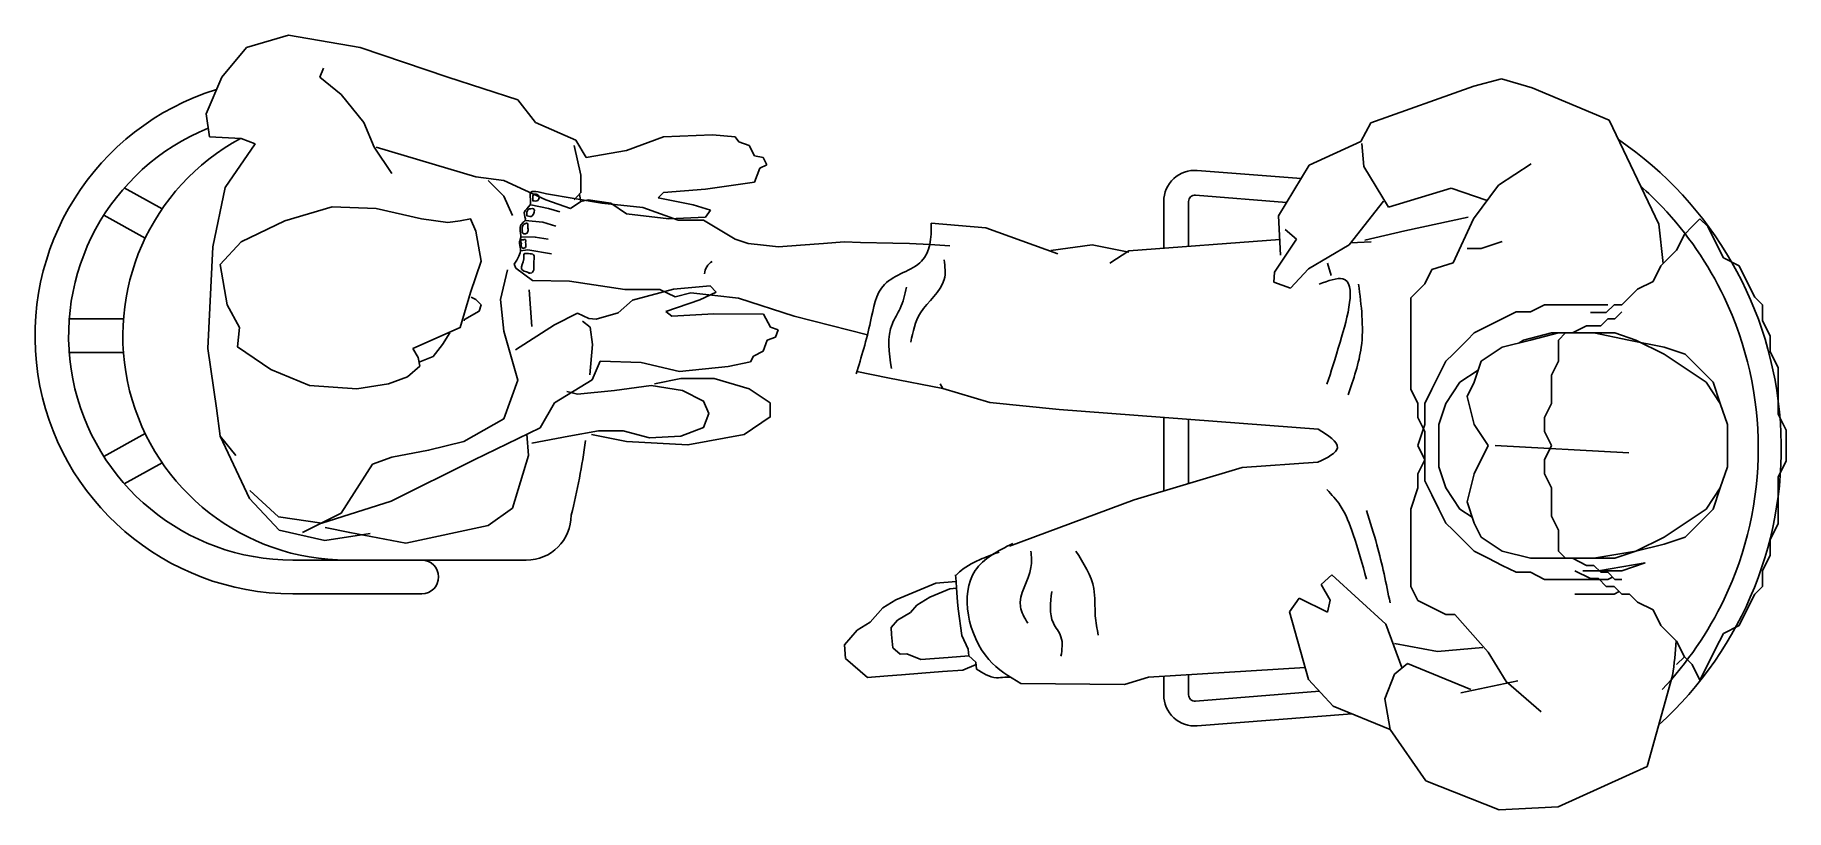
# Model space of a CAD drawing. Header units: millimetres. Extents: x 96 to 237, y 156 to 218.
import ezdxf

# ---------------------------------------------------------------- set-up
doc = ezdxf.new("R2010")
doc.units = ezdxf.units.MM

msp = doc.modelspace()

# ---------------------------------------------------------------- linework, layer by layer
at = {"linetype": 'ByBlock'}
for p, q in [((110.99, 214.36), (112.96, 216.75)), ((112.96, 216.75), (116.34, 217.74)), ((116.34, 217.74), (122.1, 216.75)), ((122.1, 216.75), (129.14, 214.36)), ((109.72, 211.41), (110.99, 214.36)), ((129.14, 214.36), (134.77, 212.54)), ((134.77, 212.54), (136.17, 210.71)), ((110, 209.58), (109.72, 211.41)), ((112.54, 209.44), (110, 209.58)), ((136.17, 210.71), (139.41, 209.3)), ((143.49, 208.46), (146.45, 209.58)), ((146.45, 209.58), (150.38, 209.72)), ((150.38, 209.72), (152.21, 209.58)), ((152.21, 209.58), (152.5, 209.16)), ((111.27, 205.51), (113.66, 209.02)), ((113.66, 209.02), (112.54, 209.44)), ((131.39, 206.35), (123.37, 208.74)), ((139.41, 209.3), (140.25, 207.9)), ((140.25, 207.9), (143.49, 208.46)), ((152.5, 209.16), (153.34, 208.88)), ((153.34, 208.88), (153.76, 208.04)), ((153.76, 208.04), (154.47, 207.9)), ((154.18, 207.05), (153.76, 205.93)), ((154.75, 207.33), (154.18, 207.05)), ((154.47, 207.9), (154.75, 207.33)), ((110.28, 200.73), (111.27, 205.51)), ((133.64, 206.07), (131.39, 206.35)), ((137.02, 204.52), (133.64, 206.07)), ((149.82, 205.37), (146.45, 205.09)), ((153.76, 205.93), (149.82, 205.37)), ((138.99, 203.82), (137.02, 204.52)), ((139.83, 204.38), (138.99, 203.82)), ((140.4, 204.52), (139.83, 204.38)), ((142.22, 204.24), (140.4, 204.52)), ((143.49, 203.4), (142.22, 204.24)), ((146.45, 205.09), (146.02, 204.66)), ((146.02, 204.66), (148.84, 204.1)), ((148.84, 204.1), (150.24, 203.68)), ((146.87, 202.98), (143.49, 203.4)), ((149.82, 203.12), (146.87, 202.98)), ((150.24, 203.68), (149.82, 203.12)), ((109.86, 192.57), (110.28, 200.73)), ((147.25, 197.34), (143.96, 196.46)), ((150.2, 197.6), (147.25, 197.34)), ((149.36, 196.49), (150.69, 197.1)), ((150.69, 197.1), (150.2, 197.6)), ((139.56, 195.43), (137.7, 194.47)), ((140.47, 194.99), (139.56, 195.43)), ((142.82, 195.45), (141.05, 194.93)), ((143.96, 196.46), (142.82, 195.45)), ((146.65, 195.55), (149.36, 196.49)), ((147.12, 195.19), (146.65, 195.55)), ((137.7, 194.47), (134.57, 192.48)), ((141.05, 194.93), (140.47, 194.99)), ((150.5, 195.37), (147.12, 195.19)), ((154.48, 195.35), (150.5, 195.37)), ((155.05, 194.3), (154.48, 195.35)), ((155.65, 194.09), (155.05, 194.3)), ((155.45, 193.5), (155.65, 194.09)), ((154.47, 192.37), (154.77, 193.26)), ((154.77, 193.26), (155.45, 193.5)), ((110.57, 187.79), (109.86, 192.57)), ((140.72, 190.06), (141.37, 191.57)), ((141.37, 191.57), (144.65, 191.45)), ((144.65, 191.45), (147.73, 190.74)), ((151.65, 191.13), (153.45, 191.52)), ((153.45, 191.52), (153.67, 191.98)), ((153.67, 191.98), (154.47, 192.37)), ((137.71, 188.23), (140.72, 190.06)), ((147.73, 190.74), (151.65, 191.13)), ((110.85, 185.54), (110.57, 187.79)), ((136.56, 186.22), (137.71, 188.23)), ((131.24, 183.65), (136.56, 186.22)), ((112.11, 184), (110.85, 185.54)), ((113.2, 180.54), (110.85, 185.54)), ((123.09, 183.3), (120.56, 179.36)), ((124.59, 180.32), (131.24, 183.65)), ((115.59, 178.01), (113.2, 180.54)), ((113.25, 181.18), (115.53, 179.08)), ((119.01, 178.57), (124.59, 180.32)), ((115.53, 179.08), (119.01, 178.57)), ((120.56, 179.36), (117.46, 177.81)), ((119.25, 177.17), (115.59, 178.01)), ((122.91, 177.73), (119.25, 177.17))]:
    msp.add_line(p, q, dxfattribs=at)
for p, q in [((211.52, 213.63), (213.74, 214.22)), ((213.74, 214.22), (216.2, 213.5)), ((203.25, 210.68), (211.52, 213.63)), ((216.2, 213.5), (222.38, 210.91)), ((222.38, 210.91), (226.37, 202.55)), ((202.45, 209.2), (203.25, 210.68)), ((198.31, 207.3), (202.45, 209.2)), ((202.52, 209.04), (202.68, 207.19)), ((197.65, 206.22), (189.31, 206.87)), ((195.84, 203.24), (198.31, 207.3)), ((202.68, 207.19), (204.68, 203.93)), ((216.12, 207.41), (213.5, 205.68)), ((103.16, 205.47), (106.2, 203.78)), ((204.68, 203.93), (209.71, 205.45)), ((209.71, 205.45), (212.59, 204.45)), ((213.5, 205.68), (211.5, 202.98)), ((186.62, 200.64), (186.62, 204.38)), ((188.62, 200.79), (188.62, 204.38)), ((196.49, 204.31), (189.16, 204.88)), ((204.28, 204.4), (201.52, 200.9)), ((101.52, 203.29), (104.84, 201.44)), ((167.96, 202.63), (172.35, 202.27)), ((196.01, 200.07), (195.84, 203.24)), ((205.97, 202.03), (211.06, 203.13)), ((209.85, 199.47), (211.5, 202.98)), ((226.37, 202.55), (226.72, 199.4)), ((229.68, 202.99), (229.06, 202.36)), ((229.68, 202.99), (229.06, 202.36)), ((230.31, 202.36), (229.68, 202.99)), ((230.31, 202.36), (229.68, 202.99)), ((172.35, 202.27), (178.11, 200.18)), ((183.81, 200.42), (195.94, 201.34)), ((195.52, 198.7), (197.29, 201.36)), ((197.29, 201.36), (196.38, 202.14)), ((201.63, 201.05), (203.27, 201.15)), ((202.78, 201.28), (205.97, 202.03)), ((212.11, 200.6), (213.8, 201.17)), ((212.11, 200.6), (213.8, 201.17)), ((228.43, 201.73), (227.8, 200.48)), ((228.43, 201.73), (227.8, 200.48)), ((229.06, 202.36), (228.43, 201.73)), ((229.06, 202.36), (228.43, 201.73)), ((230.94, 201.11), (230.31, 202.36)), ((230.94, 201.11), (230.31, 202.36)), ((231.57, 199.85), (230.94, 201.11)), ((231.57, 199.85), (230.94, 201.11)), ((177.55, 200.44), (180.87, 200.91)), ((180.87, 200.91), (183.81, 200.3)), ((182.29, 199.44), (183.81, 200.42)), ((201.52, 200.9), (198.26, 198.97)), ((210.98, 200.6), (212.11, 200.6)), ((210.98, 200.6), (212.11, 200.6)), ((227.17, 199.85), (226.54, 199.22)), ((227.17, 199.85), (226.54, 199.22)), ((227.8, 200.48), (227.17, 199.85)), ((227.8, 200.48), (227.17, 199.85)), ((232.82, 199.22), (231.57, 199.85)), ((232.82, 199.22), (231.57, 199.85)), ((195.52, 198.7), (195.47, 197.91)), ((198.26, 198.97), (196.79, 197.43)), ((199.78, 199.44), (200.07, 198.45)), ((207.59, 197.78), (208.15, 198.91)), ((207.59, 197.78), (208.15, 198.91)), ((208.15, 198.91), (209.85, 199.47)), ((208.15, 198.91), (209.85, 199.47)), ((226.54, 199.22), (225.92, 197.97)), ((226.54, 199.22), (225.92, 197.97)), ((233.45, 197.97), (232.82, 199.22)), ((233.45, 197.97), (232.82, 199.22)), ((196.79, 197.43), (195.47, 197.91)), ((206.46, 196.65), (207.59, 197.78)), ((206.46, 196.65), (207.59, 197.78)), ((224.66, 197.34), (224.03, 196.71)), ((224.66, 197.34), (224.03, 196.71)), ((225.92, 197.97), (224.66, 197.34)), ((225.92, 197.97), (224.66, 197.34)), ((234.08, 196.71), (233.45, 197.97)), ((234.08, 196.71), (233.45, 197.97)), ((206.46, 194.96), (206.46, 196.65)), ((206.46, 194.96), (206.46, 196.65)), ((213.8, 194.96), (214.93, 195.52)), ((213.8, 194.96), (214.93, 195.52)), ((214.93, 195.52), (216.06, 195.52)), ((214.93, 195.52), (216.06, 195.52)), ((216.06, 195.52), (217.19, 196.08)), ((216.06, 195.52), (217.19, 196.08)), ((217.19, 196.08), (218.32, 196.08)), ((217.19, 196.08), (218.32, 196.08)), ((218.32, 196.08), (219.45, 196.08)), ((218.32, 196.08), (219.45, 196.08)), ((219.45, 196.08), (221.15, 196.08)), ((219.45, 196.08), (221.15, 196.08)), ((221.52, 195.46), (220.9, 195.46)), ((221.52, 195.46), (220.9, 195.46)), ((221.15, 196.08), (222.28, 196.08)), ((221.15, 196.08), (222.28, 196.08)), ((222.15, 195.46), (221.52, 195.46)), ((222.15, 195.46), (221.52, 195.46)), ((222.78, 196.08), (222.15, 195.46)), ((222.78, 196.08), (222.15, 195.46)), ((223.41, 196.08), (222.78, 196.08)), ((223.41, 196.08), (222.78, 196.08)), ((223.41, 195.52), (222.84, 194.96)), ((223.41, 195.52), (222.84, 194.96)), ((224.03, 196.71), (223.41, 196.08)), ((224.03, 196.71), (223.41, 196.08)), ((234.7, 196.08), (234.08, 196.71)), ((234.7, 196.08), (234.08, 196.71)), ((234.7, 194.83), (234.7, 196.08)), ((234.7, 194.83), (234.7, 196.08)), ((98.69, 194.95), (103.09, 194.95)), ((206.46, 193.26), (206.46, 194.96)), ((206.46, 193.26), (206.46, 194.96)), ((211.54, 193.83), (212.67, 194.39)), ((211.54, 193.83), (212.67, 194.39)), ((212.67, 194.39), (213.8, 194.96)), ((212.67, 194.39), (213.8, 194.96)), ((220.58, 194.39), (219.45, 193.83)), ((220.58, 194.39), (219.45, 193.83)), ((221.15, 194.39), (220.58, 194.39)), ((221.15, 194.39), (220.58, 194.39)), ((221.71, 194.39), (221.15, 194.39)), ((221.71, 194.39), (221.15, 194.39)), ((222.28, 194.96), (221.71, 194.39)), ((222.28, 194.96), (221.71, 194.39)), ((222.84, 194.96), (222.28, 194.96)), ((222.84, 194.96), (222.28, 194.96)), ((235.33, 193.57), (234.7, 194.83)), ((235.33, 193.57), (234.7, 194.83)), ((206.46, 192.13), (206.46, 193.26)), ((206.46, 192.13), (206.46, 193.26)), ((209.85, 192.13), (210.98, 193.26)), ((209.85, 192.13), (210.98, 193.26)), ((210.98, 193.26), (211.54, 193.83)), ((210.98, 193.26), (211.54, 193.83)), ((212.11, 191.57), (213.8, 192.7)), ((212.11, 191.57), (213.8, 192.7)), ((213.8, 192.7), (216.06, 193.26)), ((213.8, 192.7), (216.06, 193.26)), ((215.16, 193.03), (215.5, 193.26)), ((215.16, 193.03), (215.5, 193.26)), ((215.5, 193.26), (217.76, 193.83)), ((215.5, 193.26), (217.76, 193.83)), ((216.06, 193.26), (218.32, 193.83)), ((216.06, 193.26), (218.32, 193.83)), ((217.76, 193.83), (220.02, 193.83)), ((217.76, 193.83), (220.02, 193.83)), ((218.32, 193.83), (221.15, 193.83)), ((218.32, 193.83), (221.15, 193.83)), ((218.89, 193.83), (218.32, 193.26)), ((218.89, 193.83), (218.32, 193.26)), ((218.32, 193.26), (218.32, 192.13)), ((218.32, 193.26), (218.32, 192.13)), ((219.45, 193.83), (218.89, 193.83)), ((219.45, 193.83), (218.89, 193.83)), ((220.02, 193.83), (222.84, 193.83)), ((220.02, 193.83), (222.84, 193.83)), ((221.15, 193.83), (223.97, 193.26)), ((221.15, 193.83), (223.97, 193.26)), ((222.84, 193.83), (224.54, 193.26)), ((222.84, 193.83), (224.54, 193.26)), ((223.97, 193.26), (226.8, 192.7)), ((223.97, 193.26), (226.8, 192.7)), ((224.54, 193.26), (226.8, 192.13)), ((224.54, 193.26), (226.8, 192.13)), ((226.8, 192.7), (228.49, 192.13)), ((226.8, 192.7), (228.49, 192.13)), ((235.33, 192.32), (235.33, 193.57)), ((235.33, 192.32), (235.33, 193.57)), ((98.69, 192.25), (103.09, 192.25)), ((206.46, 190.44), (206.46, 192.13)), ((206.46, 190.44), (206.46, 192.13)), ((208.72, 190.44), (209.28, 191.57)), ((208.72, 190.44), (209.28, 191.57)), ((209.28, 191.57), (209.85, 192.13)), ((209.28, 191.57), (209.85, 192.13)), ((211.54, 189.87), (212.11, 191.57)), ((211.54, 189.87), (212.11, 191.57)), ((218.32, 191.57), (217.76, 190.44)), ((218.32, 191.57), (217.76, 190.44)), ((218.32, 192.13), (218.32, 191.57)), ((218.32, 192.13), (218.32, 191.57)), ((226.8, 192.13), (228.49, 191)), ((226.8, 192.13), (228.49, 191)), ((228.49, 192.13), (229.62, 191)), ((228.49, 192.13), (229.62, 191)), ((235.96, 191.06), (235.33, 192.32)), ((235.96, 191.06), (235.33, 192.32)), ((164.46, 190.24), (161.98, 190.73)), ((168.88, 189.37), (164.46, 190.24)), ((206.46, 189.31), (206.46, 190.44)), ((206.46, 189.31), (206.46, 190.44)), ((208.15, 189.31), (208.72, 190.44)), ((208.15, 189.31), (208.72, 190.44)), ((209.28, 188.18), (210.41, 189.87)), ((209.28, 188.18), (210.41, 189.87)), ((210.41, 189.87), (211.87, 190.84)), ((210.41, 189.87), (211.87, 190.84)), ((210.98, 188.74), (211.54, 189.87)), ((210.98, 188.74), (211.54, 189.87)), ((217.76, 190.44), (217.76, 189.31)), ((217.76, 190.44), (217.76, 189.31)), ((228.49, 191), (230.19, 189.87)), ((228.49, 191), (230.19, 189.87)), ((229.62, 191), (230.75, 189.87)), ((229.62, 191), (230.75, 189.87)), ((230.19, 189.87), (231.31, 188.18)), ((230.19, 189.87), (231.31, 188.18)), ((230.75, 189.87), (231.31, 188.18)), ((230.75, 189.87), (231.31, 188.18)), ((235.96, 189.81), (235.96, 191.06)), ((235.96, 189.81), (235.96, 191.06)), ((235.96, 188.55), (235.96, 189.81)), ((235.96, 188.55), (235.96, 189.81)), ((168.88, 189.37), (168.66, 189.76)), ((172.66, 188.24), (168.88, 189.37)), ((207.03, 188.18), (206.46, 189.31)), ((207.03, 188.18), (206.46, 189.31)), ((207.59, 188.18), (208.15, 189.31)), ((207.59, 188.18), (208.15, 189.31)), ((211.54, 186.48), (210.98, 188.74)), ((211.54, 186.48), (210.98, 188.74)), ((217.76, 189.31), (217.76, 188.18)), ((217.76, 189.31), (217.76, 188.18)), ((235.96, 187.3), (235.96, 188.55)), ((235.96, 187.3), (235.96, 188.55)), ((178.23, 187.69), (172.66, 188.24)), ((199.01, 186.12), (178.23, 187.69)), ((186.62, 181.15), (186.62, 187.06)), ((207.03, 187.05), (207.03, 188.18)), ((207.03, 187.05), (207.03, 188.18)), ((207.59, 185.92), (207.03, 187.05)), ((207.59, 185.92), (207.03, 187.05)), ((207.59, 187.05), (207.59, 188.18)), ((207.59, 187.05), (207.59, 188.18)), ((207.59, 186.48), (207.59, 187.05)), ((207.59, 186.48), (207.59, 187.05)), ((208.72, 186.48), (209.28, 188.18)), ((208.72, 186.48), (209.28, 188.18)), ((217.76, 188.18), (217.19, 187.05)), ((217.76, 188.18), (217.19, 187.05)), ((217.19, 187.05), (217.19, 185.92)), ((217.19, 187.05), (217.19, 185.92)), ((231.31, 188.18), (231.88, 186.48)), ((231.31, 188.18), (231.88, 186.48)), ((231.31, 188.18), (231.88, 186.48)), ((231.31, 188.18), (231.88, 186.48)), ((236.59, 186.04), (235.96, 187.3)), ((236.59, 186.04), (235.96, 187.3)), ((101.52, 183.91), (104.84, 185.75)), ((188.62, 181.75), (188.62, 186.91)), ((207.03, 184.79), (207.59, 186.48)), ((207.03, 184.79), (207.59, 186.48)), ((207.59, 184.79), (207.59, 185.92)), ((207.59, 184.79), (207.59, 185.92)), ((208.72, 184.79), (208.72, 186.48)), ((208.72, 184.79), (208.72, 186.48)), ((212.67, 184.79), (211.54, 186.48)), ((212.67, 184.79), (211.54, 186.48)), ((217.19, 185.92), (217.76, 184.79)), ((217.19, 185.92), (217.76, 184.79)), ((231.88, 186.48), (231.88, 184.79)), ((231.88, 186.48), (231.88, 184.79)), ((231.88, 186.48), (231.88, 184.79)), ((231.88, 186.48), (231.88, 184.79)), ((207.59, 183.66), (207.03, 184.79)), ((207.59, 183.66), (207.03, 184.79)), ((207.59, 183.66), (207.59, 184.79)), ((207.59, 183.66), (207.59, 184.79)), ((208.72, 183.09), (208.72, 184.79)), ((208.72, 183.09), (208.72, 184.79)), ((211.54, 182.53), (212.67, 184.79)), ((211.54, 182.53), (212.67, 184.79)), ((213.24, 184.79), (223.97, 184.22)), ((217.76, 184.79), (217.19, 183.66)), ((217.76, 184.79), (217.19, 183.66)), ((231.88, 184.79), (231.88, 183.09)), ((231.88, 184.79), (231.88, 183.09)), ((231.88, 184.79), (231.88, 183.09)), ((231.88, 184.79), (231.88, 183.09)), ((103.16, 181.73), (106.2, 183.42)), ((184.26, 180.45), (192.92, 183.03)), ((192.92, 183.03), (199, 183.45)), ((207.03, 182.53), (207.59, 183.66)), ((207.03, 182.53), (207.59, 183.66)), ((207.59, 183.09), (207.59, 183.66)), ((207.59, 183.09), (207.59, 183.66)), ((207.59, 181.96), (207.59, 183.09)), ((207.59, 181.96), (207.59, 183.09)), ((209.28, 181.4), (208.72, 183.09)), ((209.28, 181.4), (208.72, 183.09)), ((217.19, 183.66), (217.19, 182.53)), ((217.19, 183.66), (217.19, 182.53)), ((231.88, 183.09), (231.31, 181.4)), ((231.88, 183.09), (231.31, 181.4)), ((231.88, 183.09), (231.31, 181.4)), ((231.88, 183.09), (231.31, 181.4)), ((235.96, 182.28), (236.59, 183.53)), ((235.96, 182.28), (236.59, 183.53)), ((206.46, 179.7), (207.03, 181.4)), ((206.46, 179.7), (207.03, 181.4)), ((207.03, 181.4), (207.03, 182.53)), ((207.03, 181.4), (207.03, 182.53)), ((208.15, 180.83), (207.59, 181.96)), ((208.15, 180.83), (207.59, 181.96)), ((210.41, 179.7), (209.28, 181.4)), ((210.41, 179.7), (209.28, 181.4)), ((210.98, 180.27), (211.54, 182.53)), ((210.98, 180.27), (211.54, 182.53)), ((217.19, 182.53), (217.76, 181.4)), ((217.19, 182.53), (217.76, 181.4)), ((217.76, 181.4), (217.76, 180.27)), ((217.76, 181.4), (217.76, 180.27)), ((231.31, 181.4), (230.19, 179.7)), ((231.31, 181.4), (230.19, 179.7)), ((231.31, 181.4), (230.75, 179.7)), ((231.31, 181.4), (230.75, 179.7)), ((235.96, 181.02), (235.96, 182.28)), ((235.96, 181.02), (235.96, 182.28)), ((174.23, 176.73), (184.26, 180.45)), ((208.72, 179.7), (208.15, 180.83)), ((208.72, 179.7), (208.15, 180.83)), ((211.54, 178.57), (210.98, 180.27)), ((211.54, 178.57), (210.98, 180.27)), ((217.76, 180.27), (217.76, 179.14)), ((217.76, 180.27), (217.76, 179.14)), ((235.96, 179.77), (235.96, 181.02)), ((235.96, 179.77), (235.96, 181.02)), ((206.46, 178.57), (206.46, 179.7)), ((206.46, 178.57), (206.46, 179.7)), ((206.46, 177.44), (206.46, 178.57)), ((206.46, 177.44), (206.46, 178.57)), ((209.28, 178.57), (208.72, 179.7)), ((209.28, 178.57), (208.72, 179.7)), ((209.85, 178.01), (209.28, 178.57)), ((209.85, 178.01), (209.28, 178.57)), ((211.38, 179.06), (210.41, 179.7)), ((211.38, 179.06), (210.41, 179.7)), ((212.11, 177.44), (211.54, 178.57)), ((212.11, 177.44), (211.54, 178.57)), ((217.76, 179.14), (218.32, 178.01)), ((217.76, 179.14), (218.32, 178.01)), ((228.49, 178.57), (226.8, 177.44)), ((228.49, 178.57), (226.8, 177.44)), ((230.19, 179.7), (228.49, 178.57)), ((230.19, 179.7), (228.49, 178.57)), ((229.62, 178.57), (228.49, 177.44)), ((229.62, 178.57), (228.49, 177.44)), ((230.75, 179.7), (229.62, 178.57)), ((230.75, 179.7), (229.62, 178.57)), ((235.96, 178.51), (235.96, 179.77)), ((235.96, 178.51), (235.96, 179.77)), ((206.46, 175.75), (206.46, 177.44)), ((206.46, 175.75), (206.46, 177.44)), ((210.98, 176.88), (209.85, 178.01)), ((210.98, 176.88), (209.85, 178.01)), ((213.8, 176.31), (212.11, 177.44)), ((213.8, 176.31), (212.11, 177.44)), ((218.32, 178.01), (218.32, 176.88)), ((218.32, 178.01), (218.32, 176.88)), ((226.8, 177.44), (224.54, 176.31)), ((226.8, 177.44), (224.54, 176.31)), ((228.49, 177.44), (226.8, 176.88)), ((228.49, 177.44), (226.8, 176.88)), ((235.33, 176), (235.33, 177.26)), ((235.33, 176), (235.33, 177.26)), ((206.46, 174.62), (206.46, 175.75)), ((206.46, 174.62), (206.46, 175.75)), ((211.54, 176.31), (210.98, 176.88)), ((211.54, 176.31), (210.98, 176.88)), ((212.67, 175.75), (211.54, 176.31)), ((212.67, 175.75), (211.54, 176.31)), ((213.8, 175.18), (212.67, 175.75)), ((213.8, 175.18), (212.67, 175.75)), ((216.06, 175.75), (213.8, 176.31)), ((216.06, 175.75), (213.8, 176.31)), ((218.32, 175.75), (216.06, 175.75)), ((218.32, 175.75), (216.06, 175.75)), ((220.02, 175.75), (217.76, 175.75)), ((220.02, 175.75), (217.76, 175.75)), ((218.32, 176.88), (218.32, 176.31)), ((218.32, 176.88), (218.32, 176.31)), ((218.32, 176.31), (218.89, 175.75)), ((218.32, 176.31), (218.89, 175.75)), ((221.15, 175.75), (218.32, 175.75)), ((221.15, 175.75), (218.32, 175.75)), ((218.89, 175.75), (219.45, 175.75)), ((218.89, 175.75), (219.45, 175.75)), ((219.45, 175.75), (220.58, 175.18)), ((219.45, 175.75), (220.58, 175.18)), ((222.84, 175.75), (220.02, 175.75)), ((222.84, 175.75), (220.02, 175.75)), ((224.54, 176.31), (221.15, 175.75)), ((224.54, 176.31), (221.15, 175.75)), ((224.54, 176.31), (222.84, 175.75)), ((224.54, 176.31), (222.84, 175.75)), ((226.8, 176.88), (224.54, 176.31)), ((226.8, 176.88), (224.54, 176.31)), ((234.7, 174.75), (235.33, 176)), ((234.7, 174.75), (235.33, 176)), ((127.05, 175.6), (116.69, 175.6)), ((121.04, 175.6), (135.44, 175.6)), ((169.95, 173.88), (169.91, 174.43)), ((169.95, 173.88), (169.91, 174.43)), ((200.13, 174.43), (199.27, 173.65)), ((204.46, 170.45), (200.13, 174.43)), ((206.46, 173.49), (206.46, 174.62)), ((206.46, 173.49), (206.46, 174.62)), ((214.93, 174.62), (213.8, 175.18)), ((214.93, 174.62), (213.8, 175.18)), ((216.06, 174.62), (214.93, 174.62)), ((216.06, 174.62), (214.93, 174.62)), ((217.19, 174.05), (216.06, 174.62)), ((217.19, 174.05), (216.06, 174.62)), ((219.64, 174.75), (220.9, 174.12)), ((219.64, 174.75), (220.9, 174.12)), ((223.41, 174.75), (220.27, 174.75)), ((223.41, 174.75), (220.27, 174.75)), ((220.58, 175.18), (221.15, 175.18)), ((220.58, 175.18), (221.15, 175.18)), ((221.15, 175.18), (221.71, 174.62)), ((221.15, 175.18), (221.71, 174.62)), ((225.29, 175.37), (221.52, 174.75)), ((225.29, 175.37), (221.52, 174.75)), ((221.71, 174.62), (222.28, 174.62)), ((221.71, 174.62), (222.28, 174.62)), ((222.28, 174.62), (222.84, 174.05)), ((222.28, 174.62), (222.84, 174.05)), ((225.29, 175.37), (223.41, 174.75)), ((225.29, 175.37), (223.41, 174.75)), ((234.7, 173.49), (234.7, 174.75)), ((234.7, 173.49), (234.7, 174.75)), ((166.71, 173.09), (165.11, 172.41)), ((166.71, 173.09), (165.11, 172.41)), ((168.31, 173.76), (166.71, 173.09)), ((168.31, 173.76), (166.71, 173.09)), ((169.44, 173.3), (167.85, 172.62)), ((169.44, 173.3), (167.85, 172.62)), ((169.95, 173.88), (168.31, 173.76)), ((169.95, 173.88), (168.31, 173.76)), ((169.99, 173.34), (169.44, 173.3)), ((169.99, 173.34), (169.44, 173.3)), ((169.99, 173.34), (169.95, 173.88)), ((169.99, 173.34), (169.95, 173.88)), ((170.07, 172.24), (169.99, 173.34)), ((170.07, 172.24), (169.99, 173.34)), ((199.27, 173.65), (199.99, 172.38)), ((207.03, 172.36), (206.46, 173.49)), ((207.03, 172.36), (206.46, 173.49)), ((218.32, 174.05), (217.19, 174.05)), ((218.32, 174.05), (217.19, 174.05)), ((219.45, 174.05), (218.32, 174.05)), ((219.45, 174.05), (218.32, 174.05)), ((221.15, 174.05), (219.45, 174.05)), ((221.15, 174.05), (219.45, 174.05)), ((220.9, 174.12), (221.52, 174.12)), ((220.9, 174.12), (221.52, 174.12)), ((222.28, 174.05), (221.15, 174.05)), ((222.28, 174.05), (221.15, 174.05)), ((221.52, 174.12), (222.15, 173.49)), ((221.52, 174.12), (222.15, 173.49)), ((222.15, 173.49), (222.78, 173.49)), ((222.15, 173.49), (222.78, 173.49)), ((222.65, 174.24), (222.28, 174.05)), ((222.65, 174.24), (222.28, 174.05)), ((222.78, 173.49), (223.41, 172.86)), ((222.78, 173.49), (223.41, 172.86)), ((223.2, 173.07), (222.78, 172.86)), ((223.2, 173.07), (222.78, 172.86)), ((222.84, 174.05), (223.41, 174.05)), ((222.84, 174.05), (223.41, 174.05)), ((234.08, 172.86), (234.7, 173.49)), ((234.08, 172.86), (234.7, 173.49)), ((127.05, 172.9), (116.69, 172.9)), ((164.06, 171.78), (163.05, 170.61)), ((164.06, 171.78), (163.05, 170.61)), ((165.11, 172.41), (164.06, 171.78)), ((165.11, 172.41), (164.06, 171.78)), ((166.79, 171.99), (166.29, 171.4)), ((166.79, 171.99), (166.29, 171.4)), ((167.85, 172.62), (166.79, 171.99)), ((167.85, 172.62), (166.79, 171.99)), ((170.12, 171.7), (170.07, 172.24)), ((170.12, 171.7), (170.07, 172.24)), ((170.42, 169.55), (170.12, 171.7)), ((197.51, 172.55), (196.72, 171.46)), ((199.76, 171.41), (197.51, 172.55)), ((199.99, 172.38), (199.76, 171.41)), ((208.15, 171.8), (207.03, 172.36)), ((208.15, 171.8), (207.03, 172.36)), ((209.28, 171.23), (208.15, 171.8)), ((209.28, 171.23), (208.15, 171.8)), ((221.52, 172.86), (219.64, 172.86)), ((221.52, 172.86), (219.64, 172.86)), ((222.78, 172.86), (221.52, 172.86)), ((222.78, 172.86), (221.52, 172.86)), ((223.41, 172.86), (224.03, 172.86)), ((223.41, 172.86), (224.03, 172.86)), ((224.03, 172.86), (224.66, 172.23)), ((224.03, 172.86), (224.66, 172.23)), ((224.66, 172.23), (225.92, 171.61)), ((224.66, 172.23), (225.92, 171.61)), ((225.92, 171.61), (226.54, 170.35)), ((225.92, 171.61), (226.54, 170.35)), ((232.82, 170.35), (233.45, 171.61)), ((232.82, 170.35), (233.45, 171.61)), ((233.45, 171.61), (234.08, 172.86)), ((233.45, 171.61), (234.08, 172.86)), ((163.05, 170.61), (162, 169.98)), ((163.05, 170.61), (162, 169.98)), ((165.24, 170.77), (164.73, 170.19)), ((165.24, 170.77), (164.73, 170.19)), ((164.73, 170.19), (164.77, 169.64)), ((164.73, 170.19), (164.77, 169.64)), ((166.29, 171.4), (165.24, 170.77)), ((166.29, 171.4), (165.24, 170.77)), ((196.72, 171.46), (198.26, 166.01)), ((205.74, 166.98), (204.46, 170.45)), ((209.85, 171.23), (209.28, 171.23)), ((209.85, 171.23), (209.28, 171.23)), ((210.01, 171.23), (209.85, 171.23)), ((210.01, 171.23), (209.85, 171.23)), ((210.01, 171.23), (212.68, 168.2)), ((226.54, 170.35), (227.17, 169.72)), ((226.54, 170.35), (227.17, 169.72)), ((231.57, 169.72), (232.82, 170.35)), ((231.57, 169.72), (232.82, 170.35)), ((161.49, 169.39), (160.99, 168.8)), ((161.49, 169.39), (160.99, 168.8)), ((160.99, 168.8), (161.07, 167.71)), ((160.99, 168.8), (161.07, 167.71)), ((162, 169.98), (161.49, 169.39)), ((162, 169.98), (161.49, 169.39)), ((164.77, 169.64), (164.81, 169.09)), ((164.77, 169.64), (164.81, 169.09)), ((164.81, 169.09), (164.86, 168.55)), ((164.81, 169.09), (164.86, 168.55)), ((170.91, 168.46), (170.42, 169.55)), ((208.61, 168.26), (205.15, 168.92)), ((227.17, 169.72), (227.8, 169.1)), ((227.17, 169.72), (227.8, 169.1)), ((227.8, 169.1), (228.43, 167.84)), ((227.8, 169.1), (228.43, 167.84)), ((230.94, 168.47), (231.57, 169.72)), ((230.94, 168.47), (231.57, 169.72)), ((161.07, 167.71), (161.66, 167.2)), ((161.07, 167.71), (161.66, 167.2)), ((164.86, 168.55), (165.45, 168.04)), ((164.86, 168.55), (165.45, 168.04)), ((165.45, 168.04), (165.99, 168.08)), ((165.45, 168.04), (165.99, 168.08)), ((165.99, 168.08), (167.13, 167.62)), ((165.99, 168.08), (167.13, 167.62)), ((167.13, 167.62), (168.22, 167.7)), ((167.13, 167.62), (168.22, 167.7)), ((168.22, 167.7), (169.31, 167.79)), ((168.22, 167.7), (169.31, 167.79)), ((169.31, 167.79), (170.96, 167.91)), ((169.31, 167.79), (170.96, 167.91)), ((170.96, 167.91), (170.91, 168.46)), ((170.96, 167.91), (170.91, 168.46)), ((171.54, 167.41), (170.96, 167.91)), ((171.54, 167.41), (170.96, 167.91)), ((171.59, 166.86), (171.54, 167.41)), ((171.59, 166.86), (171.54, 167.41)), ((212.25, 168.58), (208.61, 168.26)), ((212.68, 168.2), (214.12, 165.86)), ((228.43, 167.84), (227.8, 167.21)), ((228.43, 167.84), (229.06, 167.21)), ((228.43, 167.84), (229.06, 167.21)), ((230.31, 167.21), (230.94, 168.47)), ((161.66, 167.2), (162.25, 166.7)), ((161.66, 167.2), (162.25, 166.7)), ((162.25, 166.7), (162.84, 166.19)), ((162.25, 166.7), (162.84, 166.19)), ((162.84, 166.19), (164.48, 166.32)), ((162.84, 166.19), (164.48, 166.32)), ((164.48, 166.32), (165.57, 166.4)), ((164.48, 166.32), (165.57, 166.4)), ((165.57, 166.4), (167.21, 166.52)), ((165.57, 166.4), (167.21, 166.52)), ((167.21, 166.52), (168.85, 166.65)), ((167.21, 166.52), (168.85, 166.65)), ((168.85, 166.65), (170.49, 166.78)), ((168.85, 166.65), (170.49, 166.78)), ((170.49, 166.78), (171.56, 167.22)), ((170.49, 166.78), (171.56, 167.22)), ((185.41, 166.21), (183.48, 165.61)), ((197.99, 166.98), (185.41, 166.21)), ((186.62, 164.79), (186.62, 166.28)), ((188.62, 164.79), (188.62, 166.41)), ((198.26, 166.01), (200.23, 163.88)), ((204.37, 164.46), (205.14, 166.44)), ((205.14, 166.44), (206.2, 167.31)), ((211.29, 165.22), (206.2, 167.31)), ((225.45, 159.05), (227.48, 166.35)), ((229.06, 167.21), (229.68, 165.96)), ((229.06, 167.21), (229.68, 165.96)), ((229.68, 165.96), (230.31, 167.21)), ((229.68, 165.96), (230.31, 167.21)), ((183.48, 165.61), (175.14, 165.71)), ((199.13, 165.07), (189.16, 164.29)), ((215.05, 165.9), (210.49, 164.96)), ((214.12, 165.86), (216.94, 163.42)), ((201.73, 163.27), (189.31, 162.3)), ((200.23, 163.88), (204.81, 162.02)), ((204.81, 162.02), (204.37, 164.46)), ((204.81, 162.02), (207.66, 157.9)), ((218.3, 155.81), (225.45, 159.05)), ((207.66, 157.9), (213.55, 155.55)), ((213.55, 155.55), (218.3, 155.81))]:
    msp.add_line(p, q)
for points in [[(119.15, 215.07), (118.87, 214.36), (120.56, 212.96), (122.39, 210.71), (123.23, 208.74), (124.64, 206.63)], [(139.27, 208.88), (139.83, 206.49), (139.83, 205.09), (139.27, 204.52)], [(132.38, 206.07), (133.64, 204.8), (134.34, 203.26)], [(133.92, 198.9), (133.36, 196.51), (133.64, 193.98), (134.77, 190.04), (133.64, 186.95), (130.41, 185.12), (127.59, 184.42), (124.64, 183.86), (123.09, 183.3)], [(135.67, 197.29), (135.87, 194.35)], [(130.45, 194.81), (130.48, 194.92), (131.65, 195.58), (131.81, 196.09), (131.39, 196.51), (131.01, 196.71)], [(140.53, 190.46), (140.76, 192.9), (140.57, 194.29), (139.94, 194.77)], [(126.89, 191.51), (127.95, 191.93), (128.7, 192.89), (129.29, 193.85)], [(140.68, 185.68), (143.49, 185.12), (148.42, 184.84), (152.92, 185.68), (155.03, 187.09), (155.03, 188.22), (153.34, 189.34), (150.53, 190.18), (147.85, 190.18), (145.74, 189.76)], [(138.7, 189.13), (139.55, 188.92), (142.51, 189.2), (145.46, 189.62), (147.99, 189.2), (149.68, 188.36), (150.1, 187.37), (149.68, 186.25), (147.85, 185.54), (145.32, 185.4), (143.21, 185.97), (141.24, 185.97), (138.85, 185.54), (135.89, 184.98)], [(135.48, 185.7), (135.61, 184), (134.34, 179.78), (132.38, 178.37), (125.76, 176.97), (121.26, 177.81), (119.29, 178.23)]]:
    msp.add_lwpolyline(points, dxfattribs=at)
msp.add_lwpolyline([(126.32, 192.57), (130.12, 194.26), (130.97, 197.07), (131.81, 199.6), (131.39, 201.99), (130.97, 202.98), (130.12, 202.84), (129.14, 202.7), (127.03, 202.98), (123.37, 203.82), (119.85, 203.96), (116.05, 202.84), (112.54, 201.15), (110.85, 199.32), (111.41, 196.09), (112.4, 194.26), (112.25, 192.71), (114.93, 190.89), (118.02, 189.62), (121.82, 189.34), (124.36, 189.76), (125.9, 190.32), (126.89, 191.17), (126.75, 191.87)], close=True, dxfattribs=at)
for points in [[(135.79, 204.11), (137.21, 203.82), (138.13, 203.54)], [(137.06, 204.99), (137.06, 204.99), (141.51, 204.24), (144.8, 203.91), (147.64, 202.87), (149.67, 202.89), (152.22, 201.36), (153.25, 201.02), (154.48, 200.88), (155.7, 200.75), (157.45, 200.87), (159.31, 201.01), (160.96, 201.13), (162.27, 201.1), (164.86, 201.03), (166.21, 201), (167.84, 200.93), (169.46, 200.83)], [(135.35, 202.86), (136.77, 202.71), (137.81, 202.39)], [(135, 201.54), (136.16, 201.53), (137.2, 201.35)], [(134.97, 200.42), (135.55, 200.49), (137.45, 200.17)], [(162.83, 193.67), (156.95, 195.19), (152.49, 196.62), (150.57, 196.83), (148.66, 197.04), (147.38, 196.73), (146.15, 197.31), (143.36, 197.33), (138.91, 197.98), (135.93, 198.03), (134.6, 199.04), (134.47, 199.35)], [(236.59, 183.53), (236.59, 186.04)], [(235.33, 177.26), (235.96, 178.51)]]:
    msp.add_lwpolyline(points)
for centre, radius, start, end in [((116.69, 193.6), 20.7, 107.2167, 270), ((116.69, 193.6), 18, 112.1676, 270), ((121.04, 193.6), 18, 118.3177, 270), ((206.22, 184.58), 29.99, 312.2566, 55.6674), ((189.12, 204.38), 2.5, 85.5276, 180), ((206.21, 184.58), 28.15, 43.4739, 48.388), ((79.97, 193.6), 60.81, 10.202, 10.7651), ((189.12, 204.38), 0.5, 85.5276, 180), ((206.21, 184.58), 28.15, 25.4935, 43.4739), ((150.99, 198.49), 1.24, 120.1364, 175.9048), ((206.21, 184.58), 28.15, 334.5065, 25.4935), ((79.97, 193.6), 60.81, 346.3014, 352.055), ((135.44, 179.2), 3.6, 270, 0), ((127.05, 174.25), 1.35, 270, 90), ((206.21, 184.58), 28.15, 316.5261, 334.5065), ((189.12, 164.79), 2.5, 180, 274.4724), ((189.12, 164.79), 0.5, 180, 274.4724)]:
    msp.add_arc(centre, radius, start, end)
for points in [[(134.47, 199.35), (134.84, 199.99), (134.97, 200.56), (134.89, 201.15), (134.99, 201.49), (134.94, 202.18), (135.1, 202.62), (135.35, 202.86), (135.27, 203.48), (135.74, 204.11), (135.75, 205.03), (137.06, 204.99)], [(135.96, 204.44), (136.36, 204.47), (136.46, 204.76), (136.31, 204.94), (136.03, 204.93), (135.96, 204.66), (135.96, 204.4)], [(135.11, 202.02), (135.15, 201.84), (135.44, 201.8), (135.58, 202.06), (135.55, 202.42), (135.54, 202.61), (135.31, 202.59), (135.11, 202.28), (135.12, 201.98)], [(135.51, 203.22), (135.91, 203.22), (136.02, 203.8), (135.81, 203.8), (135.6, 203.74), (135.49, 203.21)], [(135.04, 201.01), (135.1, 200.66), (135.37, 200.69), (135.38, 201.1), (135.37, 201.32), (135.13, 201.3), (135.02, 201.28), (135.04, 201.01)], [(135.66, 198.66), (135.05, 198.98), (135.23, 199.77), (135.27, 200.17), (135.62, 200.2), (136.02, 200.1), (136.05, 199.59), (135.87, 198.66), (135.62, 198.62)], [(166.31, 193.1), (167.09, 195.44), (169, 198.13), (169, 199.69)], [(199.73, 189.72), (200.79, 193.1), (201, 198.17), (199.1, 197.75)], [(164.76, 190.97), (164.83, 194.59), (165.46, 195.79), (165.96, 197.5)], [(201.42, 188.87), (202.48, 192.68), (202.27, 197.75)], [(199, 183.45), (200.57, 184.62), (199.01, 186.12)], [(202.9, 174.07), (201.84, 177.66), (200.79, 179.99), (199.73, 181.26)], [(202.9, 179.57), (203.74, 176.82), (204.8, 172.16)], [(169.89, 174.35), (170.33, 174.75), (172.05, 175.72), (173.41, 176.25)], [(175.71, 170.54), (175.11, 171.86), (175.96, 175), (175.96, 176.33)], [(181.37, 169.57), (181.13, 171.14), (181.01, 173.31), (179.56, 176.33)], [(178.37, 167.88), (178.37, 169.45), (177.76, 170.54), (177.64, 173.07)], [(171.59, 166.86), (173.19, 166.16), (173.85, 166.2), (174.29, 166.2)]]:
    msp.add_spline(points, degree=3)
for points, knots in [([(161.92, 190.55), (162.34, 191.9), (163.07, 194.24), (163.68, 198.27), (167.75, 199.08), (167.98, 201.42), (167.96, 202.63)], [0, 0, 0, 0, 4.348451, 7.535718, 11.05287, 14.287255, 14.287255, 14.287255, 14.287255]), ([(175.14, 165.71), (174.21, 166.24), (171.25, 168.04), (169.85, 174.58), (173.32, 176.34), (174.5, 176.93)], [0.237301, 0.237301, 0.237301, 0.237301, 3.449857, 10.653363, 14.369154, 14.369154, 14.369154, 14.369154])]:
    msp.add_open_spline(points, degree=3, knots=knots)
msp.add_open_spline([(227.48, 166.35), (227.6, 167.28), (227.72, 168.2), (227.77, 169.13)], degree=3)

doc.saveas('drawing.dxf')
